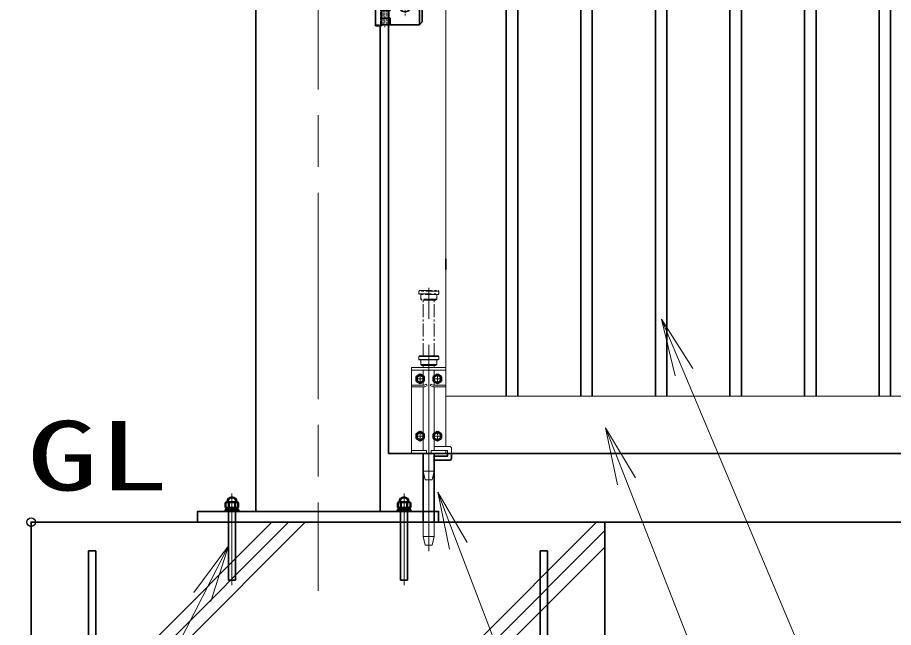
# Model space of a CAD drawing. Units: millimetres, scale not verified. Extents: x -11880 to 11880, y -8400 to 8400.
# Drawn here: x 747 to 2274, y -837 to 227 of the extents above; entities that cross this region are included whole.
import ezdxf
from ezdxf.enums import TextEntityAlignment as Align

# ---------------------------------------------------------------- set-up
doc = ezdxf.new("R2010")
doc.units = ezdxf.units.MM
doc.header["$LTSCALE"] = 30
doc.header["$PDMODE"] = 32
doc.header["$PDSIZE"] = 15
for name, pattern in [('DASHED', [7.5, 6, -1.5]), ('USER1', [18, 12, -1.5, 3, -1.5]), ('USER2', [9, 6, -0.75, 1.5, -0.75]), ('USER3', [1.125, 0.75, -0.125, 0.125, -0.125])]:
    doc.linetypes.add(name, pattern=pattern)
for name, color, linetype, lineweight in [('0-1_外形線', 7, 'Continuous', 35), ('0-2_軸線', 200, 'USER1', 15), ('0-3_細線', 2, 'Continuous', 35), ('0-4_寸法線', 4, 'Continuous', 18), ('0-5_0', 7, 'Continuous', 18), ('0-7_隠れ線', 140, 'DASHED', 18), ('0-D_AM_0N', 7, 'Continuous', 50), ('0-F_AM_7N', 6, 'USER2', 18), ('1-0_想像線', 112, 'USER3', 15), ('1-2_ハッチング', 253, 'Continuous', 13)]:
    doc.layers.add(name, color=color, linetype=linetype, lineweight=lineweight)
doc.layers.add('0-6_Defpoints', color=7, linetype='Continuous')
doc.layers.add('1-1_文字2', color=254, linetype='Continuous')
doc.styles.add('ＭＳ ゴシック', font='')
doc.styles.get('ＭＳ ゴシック').set_extended_font_data('MS Gothic')

# ---------------------------------------------------------------- blocks, each defined once
blk = doc.blocks.new('S279')
at = {"layer": '0-4_寸法線'}
for points in [[(8258946.8, 81005090.8), (8227674.8, 81005090.8), (8203902.4, 81065934.2), (8202810.6, 81068728.5)], [(8204368.1, 81066116.1), (8202810.6, 81068728.5), (8203436.7, 81065752.2)]]:
    blk.add_lwpolyline(points, dxfattribs=at)
blk = doc.blocks.new('S280')
at = {"layer": '0-4_寸法線'}
for points in [[(8256868.6, 81020353.7), (8228476.6, 81020353.7), (8206900.3, 81071649), (8205737.1, 81074414.4)], [(8207361.2, 81071842.9), (8205737.1, 81074414.4), (8206439.4, 81071455.2)]]:
    blk.add_lwpolyline(points, dxfattribs=at)
blk = doc.blocks.new('U140')
at = {"layer": '0-D_AM_0N'}
blk.add_lwpolyline([(645, 3787.4), (450, 3674.8), (255, 3787.4), (255, 4012.6), (450, 4125.2), (645, 4012.6)], close=True, dxfattribs=at)
blk.add_circle((450, 3900), 195, dxfattribs=at)
blk.add_circle((450, 3900), 195, dxfattribs=at)
at = {"layer": '0-F_AM_7N'}
for p, q in [((450, 4147.7), (450, 3652.3)), ((697.7, 3900), (202.3, 3900))]:
    blk.add_line(p, q, dxfattribs=at)
blk = doc.blocks.new('U141')
at = {"layer": '0-D_AM_0N'}
blk.add_lwpolyline([(-255, 3787.4), (-450, 3674.8), (-645, 3787.4), (-645, 4012.6), (-450, 4125.2), (-255, 4012.6)], close=True, dxfattribs=at)
blk.add_circle((-450, 3900), 195, dxfattribs=at)
blk.add_circle((-450, 3900), 195, dxfattribs=at)
at = {"layer": '0-F_AM_7N'}
for p, q in [((-450, 4147.7), (-450, 3652.3)), ((-202.3, 3900), (-697.7, 3900))]:
    blk.add_line(p, q, dxfattribs=at)
blk = doc.blocks.new('U142')
at = {"layer": '0-D_AM_0N'}
blk.add_lwpolyline([(645, 787.4), (450, 674.8), (255, 787.4), (255, 1012.6), (450, 1125.2), (645, 1012.6)], close=True, dxfattribs=at)
blk.add_circle((450, 900), 195, dxfattribs=at)
blk.add_circle((450, 900), 195, dxfattribs=at)
at = {"layer": '0-F_AM_7N'}
for p, q in [((450, 1147.7), (450, 652.3)), ((697.7, 900), (202.3, 900))]:
    blk.add_line(p, q, dxfattribs=at)
blk = doc.blocks.new('U143')
at = {"layer": '0-D_AM_0N'}
blk.add_lwpolyline([(-255, 787.4), (-450, 674.8), (-645, 787.4), (-645, 1012.6), (-450, 1125.2), (-255, 1012.6)], close=True, dxfattribs=at)
blk.add_circle((-450, 900), 195, dxfattribs=at)
blk.add_circle((-450, 900), 195, dxfattribs=at)
at = {"layer": '0-F_AM_7N'}
for p, q in [((-450, 1147.7), (-450, 652.3)), ((-202.3, 900), (-697.7, 900))]:
    blk.add_line(p, q, dxfattribs=at)
blk = doc.blocks.new('S288')
at = {"layer": '0-4_寸法線'}
for points in [[(8256841.2, 80983027.6), (8225454, 80983027.6), (8195105.2, 81062555.3), (8194035.6, 81065358.1)], [(8195572.3, 81062733.5), (8194035.6, 81065358.1), (8194638, 81062377)]]:
    blk.add_lwpolyline(points, dxfattribs=at)
blk = doc.blocks.new('PROFSP00NL0D66')
at = {"layer": '0-1_外形線'}
for p, q in [((0, 210), (0, 0)), ((0, 16.5), (112.2, 33)), ((0, -210), (0, 0)), ((0, -16.5), (112.2, 0)), ((13.2, 315), (13.2, 18.4)), ((99, 315), (99, 31.1)), ((112.2, 210), (112.2, 0)), ((112.2, -210), (112.2, 0)), ((13.2, -315), (13.2, -14.6)), ((99, -315), (99, -1.9))]:
    blk.add_line(p, q, dxfattribs=at)
for points in [[(56.1, 315), (13.2, 315), (4.2, 306), (0, 210)], [(112.2, 210), (108, 306), (99, 315), (56.1, 315)], [(56.1, -315), (13.2, -315), (4.2, -306), (0, -210)], [(112.2, -210), (108, -306), (99, -315), (56.1, -315)]]:
    blk.add_lwpolyline(points, dxfattribs=at)
blk = doc.blocks.new('PROFSP00NKH4S6')
at = {"layer": '0-1_外形線'}
blk.add_lwpolyline([(0, -360), (75, -360), (75, 360), (0, 360)], close=True, dxfattribs=at)
blk = doc.blocks.new('U307')
at = {"layer": '0-D_AM_0N'}
for p, q in [((8182940.7, 81064816.7), (8182984.9, 81064842.3)), ((8182940.7, 81064567.8), (8182940.7, 81064816.7)), ((8182940.7, 81064567.8), (8182984.9, 81064542.3)), ((8182984.9, 81064842.3), (8183029.9, 81064842.3)), ((8182984.9, 81064542.3), (8183554.9, 81064542.3)), ((8183029.9, 81064842.3), (8183029.9, 81064857.3)), ((8183029.9, 81064842.3), (8183509.9, 81064842.3)), ((8183105.3, 81064567.8), (8183105.3, 81064816.7)), ((8183434.5, 81064567.8), (8183434.5, 81064816.7)), ((8183509.9, 81064857.3), (8183509.9, 81064842.3)), ((8183509.9, 81064842.3), (8183554.9, 81064842.3)), ((8183599.1, 81064816.7), (8183554.9, 81064842.3)), ((8183599.1, 81064567.8), (8183554.9, 81064542.3)), ((8183599.1, 81064567.8), (8183599.1, 81064816.7))]:
    blk.add_line(p, q, dxfattribs=at)
for centre, radius, start, end in [((8183269.9, 81064857.3), 240, 0, 180), ((8183023, 81064696.7), 145.5, 55.56153, 115.56153), ((8183023, 81064687.8), 145.5, 244.43847, 304.43847), ((8183269.9, 81064298.4), 543.8, 72.38303, 107.61697), ((8183269.9, 81065086.1), 543.8, 252.38303, 287.61697), ((8183516.8, 81064696.7), 145.5, 64.43847, 124.43847), ((8183516.8, 81064687.8), 145.5, 235.56153, 295.56153)]:
    blk.add_arc(centre, radius, start, end, dxfattribs=at)
at = {"layer": '0-F_AM_7N'}
blk.add_line((8183269.9, 81064514.5), (8183269.9, 81065125), dxfattribs=at)
blk = doc.blocks.new('PRCIRCLE')
at = {"layer": '0-5_0'}
blk.add_line((-30, 0), (30, 0), dxfattribs=at)
blk = doc.blocks.new('fhfhsfhshs')
at = {"layer": '0-1_外形線'}
blk.add_line((-856.2, -975), (-856.2, 975), dxfattribs=at)
blk.add_line((-856.2, -975), (-856.2, 975), dxfattribs=at)
at = {"layer": '0-2_軸線'}
for p, q in [((-1050, 1105.8), (-1050, -1105.8)), ((0, 0), (0, 541.4)), ((0, 0), (-541.4, 0)), ((0, 0), (541.4, 0)), ((0, 0), (0, -541.4))]:
    blk.add_line(p, q, dxfattribs=at)
at = {"layer": '0-3_細線'}
for p, q in [((-1536.3, -1035), (-1536.3, 1035)), ((-1536.3, 1035), (-1230, 1035)), ((-1230, 1035), (-1230, -1035)), ((-1230, 975), (-870, 975)), ((-870, 975), (750, 975)), ((-870, 975), (-870, -975)), ((-780, 975), (-780, 630)), ((750, 975), (900, 825)), ((750, 975), (750, -975)), ((-780, 630), (-1230, 630)), ((900, 825), (900, -825)), ((-780, 225), (-1230, 225)), ((-780, 225), (-780, -225)), ((-450, 150), (-259.8, 150)), ((-420, -75), (-420, 75)), ((-420, 75), (420, 75)), ((259.8, 150), (450, 150)), ((420, 75), (420, -75)), ((-780, -225), (-1230, -225)), ((-450, -150), (-259.8, -150)), ((420, -75), (-420, -75)), ((259.8, -150), (450, -150)), ((-1230, -630), (-780, -630)), ((-780, -630), (-780, -975)), ((900, -825), (750, -975)), ((-1230, -1035), (-1536.3, -1035)), ((-870, -975), (-1230, -975)), ((750, -975), (-870, -975))]:
    blk.add_line(p, q, dxfattribs=at)
for centre, radius, start, end in [((-450, 0), 150, 90, 270), ((0, 0), 300, 30, 150), ((450, 0), 150, 270, 90), ((0, 0), 300, 210, 330)]:
    blk.add_arc(centre, radius, start, end, dxfattribs=at)
at = {"layer": '0-7_隠れ線'}
for p, q in [((-1536.3, 975), (-1230, 975)), ((-1290, 1035), (-1290, -1035)), ((-1140, 975), (-1140, -975)), ((-960, 975), (-960, -975)), ((-1536.3, -975), (-1230, -975))]:
    blk.add_line(p, q, dxfattribs=at)
at = {"layer": '0-7_隠れ線', "xscale": 12.5, "yscale": 12.5}
blk.add_blockref('PRCIRCLE', (0, 0), dxfattribs=at)
blk = doc.blocks.new('S293')
at = {"layer": '0-4_寸法線'}
for points in [[(8106579.5, 81024665.2), (8163742.7, 81024665.2), (8181725.6, 81059883.2), (8183089.9, 81062555)], [(8182170.9, 81059655.8), (8183089.9, 81062555), (8181280.3, 81060110.6)]]:
    blk.add_lwpolyline(points, dxfattribs=at)
blk = doc.blocks.new('sfsgfdsgdh')
at = {"layer": '0-1_外形線'}
blk.add_lwpolyline([(-15000, 0), (15000, 0), (15000, -33000), (-15000, -33000)], close=True, dxfattribs=at)
at = {"layer": '0-3_細線'}
for p, q in [((-12000, -29610), (-12000, -1500)), ((-12000, -1500), (-11610, -1500)), ((-11610, -1500), (-11610, -29610)), ((11610, -29610), (11610, -1500)), ((11610, -1500), (12000, -1500)), ((12000, -1500), (12000, -29610))]:
    blk.add_line(p, q, dxfattribs=at)
at = {"layer": '1-2_ハッチング'}
for p, q in [((-15000, -12590.4), (-2409.6, 0)), ((-15000, -29561), (14561, 0)), ((-15000, -13460.4), (-1539.6, 0)), ((-15000, -14330.4), (-669.6, 0)), ((-15000, -30431), (15000, -431)), ((-15000, -31301), (15000, -1301))]:
    blk.add_line(p, q, dxfattribs=at)
blk = doc.blocks.new('U312')
at = {"layer": '0-D_AM_0N'}
for p, q in [((8191940.7, 81064816.7), (8191984.9, 81064842.3)), ((8191940.7, 81064567.8), (8191940.7, 81064816.7)), ((8191940.7, 81064567.8), (8191984.9, 81064542.3)), ((8191984.9, 81064842.3), (8192029.9, 81064842.3)), ((8191984.9, 81064542.3), (8192554.9, 81064542.3)), ((8192029.9, 81064842.3), (8192029.9, 81064857.3)), ((8192029.9, 81064842.3), (8192509.9, 81064842.3)), ((8192105.3, 81064567.8), (8192105.3, 81064816.7)), ((8192434.5, 81064567.8), (8192434.5, 81064816.7)), ((8192509.9, 81064857.3), (8192509.9, 81064842.3)), ((8192509.9, 81064842.3), (8192554.9, 81064842.3)), ((8192599.1, 81064816.7), (8192554.9, 81064842.3)), ((8192599.1, 81064567.8), (8192554.9, 81064542.3)), ((8192599.1, 81064567.8), (8192599.1, 81064816.7))]:
    blk.add_line(p, q, dxfattribs=at)
for centre, radius, start, end in [((8192269.9, 81064857.3), 240, 0, 180), ((8192023, 81064696.7), 145.5, 55.56153, 115.56153), ((8192023, 81064687.8), 145.5, 244.43847, 304.43847), ((8192269.9, 81064298.4), 543.8, 72.38303, 107.61697), ((8192269.9, 81065086.1), 543.8, 252.38303, 287.61697), ((8192516.8, 81064696.7), 145.5, 64.43847, 124.43847), ((8192516.8, 81064687.8), 145.5, 235.56153, 295.56153)]:
    blk.add_arc(centre, radius, start, end, dxfattribs=at)
at = {"layer": '0-F_AM_7N'}
blk.add_line((8192269.9, 81064514.5), (8192269.9, 81065125), dxfattribs=at)

msp = doc.modelspace()

# ---------------------------------------------------------------- linework, layer by layer
at = {"layer": '0-1_外形線'}
for p, q in [((1162.73, -634.37), (1162.73, 846.63)), ((1598.88, 746.63), (1598.88, -433.37)), ((1618.88, -433.37), (1618.88, 746.63)), ((1728.88, 746.63), (1728.88, -433.37)), ((1748.88, -433.37), (1748.88, 746.63)), ((1858.88, 746.63), (1858.88, -433.37)), ((1878.88, -433.37), (1878.88, 746.63)), ((1988.88, 746.63), (1988.88, -433.37)), ((2008.88, -433.37), (2008.88, 746.63)), ((2118.88, 746.63), (2118.88, -433.37)), ((2138.88, -433.37), (2138.88, 746.63)), ((2248.88, 746.63), (2248.88, -433.37)), ((2268.88, -433.37), (2268.88, 746.63)), ((1393.88, -533.37), (1393.88, 214.13)), ((1379.03, 212.13), (1379.03, -634.37)), ((1493.88, -193.87), (1493.88, -212.87)), ((1393.88, -533.37), (4393.88, -533.37)), ((1454.38, -533.37), (1454.38, -651.37)), ((1473.38, -533.37), (1473.38, -651.37)), ((1503.38, -533.37), (1503.38, -542.37)), ((1500.38, -545.37), (1473.38, -545.37)), ((770.88, -653.37), (5023.88, -653.37))]:
    msp.add_line(p, q, dxfattribs=at)
msp.add_lwpolyline([(1496.38, -533.37), (1496.38, -538.37), (1473.38, -538.37)], dxfattribs=at)
msp.add_lwpolyline([(1060.88, -653.37), (1480.88, -653.37), (1480.88, -634.37), (1060.88, -634.37)], close=True, dxfattribs=at)
msp.add_arc((1500.38, -542.37), 3, 270, 0, dxfattribs=at)
at = {"layer": '0-2_軸線'}
for p, q in [((1270.88, 1001.2), (1270.88, -772.95)), ((1463.88, -703.79), (1463.88, -244.72)), ((1120.88, -603.48), (1120.88, -763.23)), ((1420.88, -603.48), (1420.88, -763.23))]:
    msp.add_line(p, q, dxfattribs=at)
at = {"layer": '0-3_細線'}
for p, q in [((1126.88, -634.37), (1114.88, -634.37)), ((1114.88, -634.37), (1114.88, -754.37)), ((1126.88, -754.37), (1126.88, -634.37)), ((1414.88, -634.37), (1414.88, -754.37)), ((1426.88, -634.37), (1414.88, -634.37)), ((1426.88, -754.37), (1426.88, -634.37)), ((1114.88, -754.37), (1126.88, -754.37)), ((1414.88, -754.37), (1426.88, -754.37))]:
    msp.add_line(p, q, dxfattribs=at)
at = {"layer": '0-5_0'}
msp.add_line((1493.88, -193.87), (1493.88, 746.63), dxfattribs=at)
msp.add_lwpolyline([(4293.88, 746.63), (4293.88, -433.37), (1493.88, -433.37), (1493.88, -212.87)], dxfattribs=at)
at = {"layer": '0-6_Defpoints'}
msp.add_point((770.88, -653.37), dxfattribs=at)
at = {"layer": '0-7_隠れ線'}
for p, q in [((1447.38, -363.37), (1446.38, -364.37)), ((1446.38, -369.37), (1446.38, -364.37)), ((1481.38, -364.37), (1446.38, -364.37)), ((1447.38, -363.37), (1480.38, -363.37)), ((1480.38, -363.37), (1481.38, -364.37)), ((1481.38, -369.37), (1481.38, -364.37)), ((1447.38, -370.37), (1446.38, -369.37)), ((1446.38, -369.37), (1481.38, -369.37)), ((1480.38, -370.37), (1447.38, -370.37)), ((1449.88, -378.37), (1449.88, -370.37)), ((1449.88, -378.37), (1451.88, -380.37)), ((1477.88, -378.37), (1449.88, -378.37)), ((1475.88, -380.37), (1451.88, -380.37)), ((1454.38, -383.37), (1454.38, -380.37)), ((1473.38, -380.37), (1473.38, -383.37)), ((1477.88, -378.37), (1475.88, -380.37)), ((1477.88, -378.37), (1477.88, -370.37)), ((1481.38, -369.37), (1480.38, -370.37)), ((1433.88, -383.37), (1493.88, -383.37)), ((1433.88, -533.37), (1433.88, -383.37)), ((1493.88, -388.37), (1433.88, -388.37)), ((1454.38, -388.37), (1454.38, -414.37)), ((1473.38, -388.37), (1473.38, -399.04)), ((1493.88, -383.37), (1493.88, -521.37)), ((1473.38, -407.7), (1473.38, -414.37)), ((1433.88, -414.37), (1456.11, -414.37)), ((1433.88, -417.37), (1456.82, -417.37)), ((1454.38, -417.37), (1454.38, -528.37)), ((1459.9, -412.48), (1456.11, -414.37)), ((1461.24, -415.16), (1456.82, -417.37)), ((1459.9, -412.48), (1461.24, -415.16)), ((1467.85, -412.48), (1466.51, -415.16)), ((1466.51, -415.16), (1470.93, -417.37)), ((1471.64, -414.37), (1467.85, -412.48)), ((1470.93, -417.37), (1493.88, -417.37)), ((1493.88, -414.37), (1471.64, -414.37)), ((1473.38, -417.37), (1473.38, -528.37)), ((1459.88, -528.37), (1433.88, -528.37)), ((1459.88, -533.37), (1433.88, -533.37)), ((1459.88, -528.37), (1459.88, -533.37)), ((1467.88, -533.37), (1459.88, -533.37)), ((1493.88, -528.37), (1467.88, -528.37)), ((1467.88, -528.37), (1467.88, -533.37)), ((1493.88, -533.37), (1467.88, -533.37)), ((1473.38, -521.37), (1500.38, -521.37)), ((1493.88, -528.37), (1493.88, -533.37)), ((1503.38, -524.37), (1503.38, -533.37)), ((1457.88, -579.37), (1454.38, -564.37)), ((1473.38, -564.37), (1454.38, -564.37)), ((1469.88, -579.37), (1473.38, -564.37)), ((1469.88, -579.37), (1457.88, -579.37)), ((1454.38, -678.37), (1454.38, -651.37)), ((1473.38, -651.37), (1473.38, -678.37)), ((1457.88, -693.37), (1454.38, -678.37)), ((1473.38, -678.37), (1454.38, -678.37)), ((1469.88, -693.37), (1473.38, -678.37)), ((1469.88, -693.37), (1457.88, -693.37))]:
    msp.add_line(p, q, dxfattribs=at)
msp.add_lwpolyline([(1473.38, -528.37), (1496.38, -528.37), (1496.38, -533.37)], dxfattribs=at)
msp.add_arc((1500.38, -524.37), 3, 0, 90, dxfattribs=at)
at = {"layer": '1-0_想像線'}
for p, q in [((1447.38, -249.37), (1446.38, -250.37)), ((1446.38, -255.37), (1446.38, -250.37)), ((1481.38, -250.37), (1446.38, -250.37)), ((1447.38, -256.37), (1446.38, -255.37)), ((1446.38, -255.37), (1481.38, -255.37)), ((1447.38, -249.37), (1480.38, -249.37)), ((1480.38, -256.37), (1447.38, -256.37)), ((1449.88, -264.37), (1449.88, -256.37)), ((1477.88, -264.37), (1477.88, -256.37)), ((1480.38, -249.37), (1481.38, -250.37)), ((1481.38, -255.37), (1480.38, -256.37)), ((1481.38, -255.37), (1481.38, -250.37)), ((1449.88, -264.37), (1451.88, -266.37)), ((1477.88, -264.37), (1449.88, -264.37)), ((1475.88, -266.37), (1451.88, -266.37)), ((1454.38, -363.37), (1454.38, -266.37)), ((1473.38, -363.37), (1473.38, -266.37)), ((1477.88, -264.37), (1475.88, -266.37))]:
    msp.add_line(p, q, dxfattribs=at)

# ---------------------------------------------------------------- block references
at = {"layer": '0-1_外形線', "xscale": 0.03333333, "yscale": 0.03333333}
for name, p in [('fhfhsfhshs', (1422.57, 246.63)), ('sfsgfdsgdh', (1270.88, -653.37))]:
    msp.add_blockref(name, p, dxfattribs=at)
at = {"layer": '0-4_寸法線', "xscale": 0.03333333, "yscale": 0.03333333}
for name in ['S280', 'S279', 'S288', 'S293']:
    msp.add_blockref(name, (-271654.79, -2702779.54), dxfattribs=at)
at = {"layer": '0-5_0', "xscale": 0.03333333, "yscale": 0.03333333, "rotation": 90}
for name, p in [('PROFSP00NKH4S6', (1120.88, -634.37)), ('PROFSP00NL0D66', (1120.88, -631.87)), ('PROFSP00NKH4S6', (1420.88, -634.37)), ('PROFSP00NL0D66', (1420.88, -631.87))]:
    msp.add_blockref(name, p, dxfattribs=at)
at = {"layer": '0-D_AM_0N', "xscale": 0.03333333, "yscale": 0.03333333}
for name, p in [('U141', (1463.88, -533.37)), ('U140', (1463.88, -533.37)), ('U143', (1463.88, -533.37)), ('U142', (1463.88, -533.37)), ('U307', (-271654.79, -2702779.54)), ('U312', (-271654.79, -2702779.54))]:
    msp.add_blockref(name, p, dxfattribs=at)

# ---------------------------------------------------------------- texts
at = {"layer": '1-1_文字2', "style": 'ＭＳ ゴシック', "width": 1.5}
msp.add_text('GL', height=121.2, dxfattribs=at).set_placement((763.68, -634.21), align=Align.BOTTOM_LEFT)

doc.saveas('drawing.dxf')
